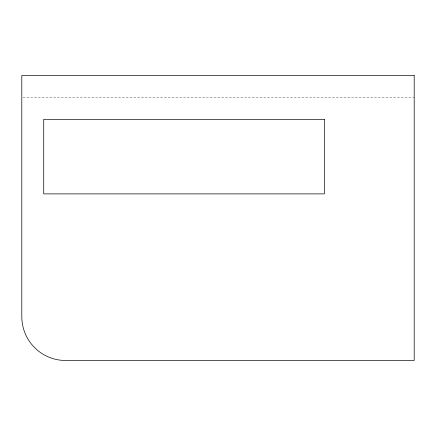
<?xml version="1.0" encoding="UTF-8"?>
<svg xmlns="http://www.w3.org/2000/svg" width="436" height="436" viewBox="0 0 436 436"><rect width="100%" height="100%" fill="white"/><g stroke="black" fill="none" stroke-linecap="round" stroke-linejoin="round"><path stroke-width="0.33" stroke-dasharray="2.18 1.64" d="M22.966 97.43L414.2 97.43"/><path stroke-width="0.65" d="M414.2 75.51L21.8 75.51L21.8 316.65A43.845 43.845 0 0 0 65.645 360.49L414.2 360.49L414.2 75.51M324.319 119.35L43.72 119.35L43.72 193.884L324.319 193.884L324.319 119.35"/></g></svg>
